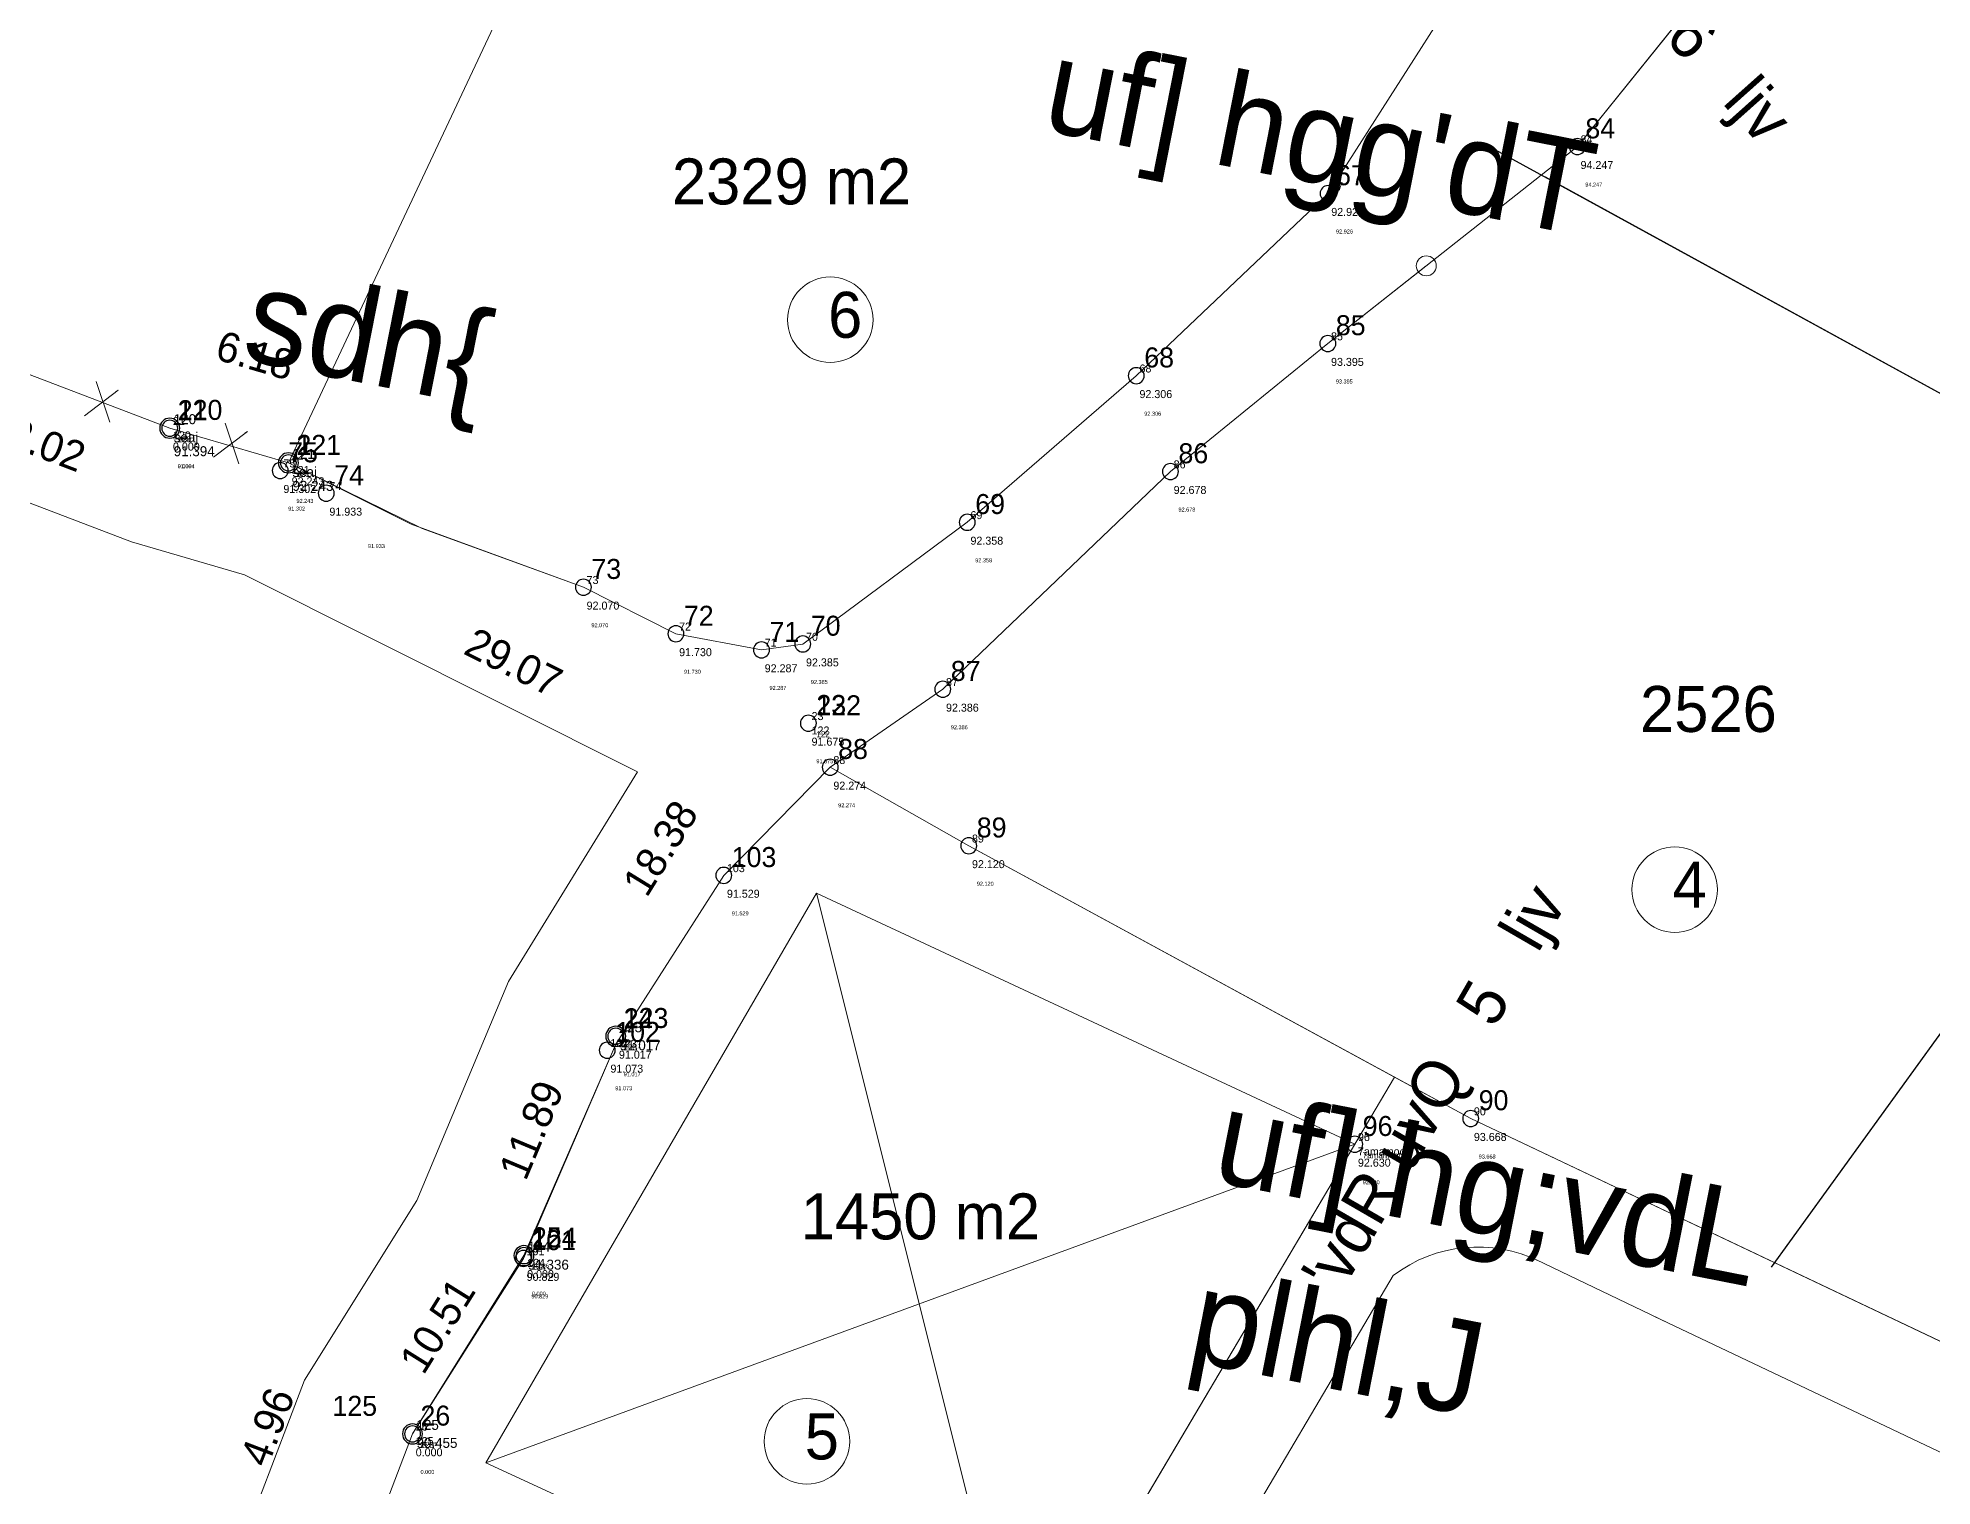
# Model space of a CAD drawing. Header units: metres. Extents: x 0 to 151572, y 0 to 180002.
# Drawn here: x 151284.7 to 151379.4, y 179739.4 to 179811.9 of the extents above; entities that cross this region are included whole.
import ezdxf

# ---------------------------------------------------------------- set-up
doc = ezdxf.new("R2010")
doc.units = ezdxf.units.M
doc.layers.get('0').update_dxf_attribs({"linetype": 'CONTINUOUS'})
doc.layers.get('DEFPOINTS').update_dxf_attribs({"linetype": 'CONTINUOUS'})
for name, color, linetype in [('120', 7, 'CONTINUOUS'), ('121', 7, 'CONTINUOUS'), ('122', 7, 'CONTINUOUS'), ('123', 7, 'CONTINUOUS'), ('124', 7, 'CONTINUOUS'), ('125', 7, 'CONTINUOUS'), ('7amamoot', 7, 'CONTINUOUS'), ('DIM', 12, 'CONTINUOUS'), ('DIM6', 2, 'CONTINUOUS'), ('FRAME', 7, 'CONTINUOUS'), ('Point_Codes', 7, 'CONTINUOUS'), ('Point_Elevations', 7, 'CONTINUOUS'), ('Point_Names', 7, 'CONTINUOUS'), ('seaj', 7, 'CONTINUOUS'), ('TEXT', 6, 'CONTINUOUS')]:
    doc.layers.add(name, color=color, linetype=linetype)
doc.styles.add('F1', font='f1.shx', dxfattribs={"height": 0.5})
doc.styles.add('MONOTEXT', font='txt')
doc.dimstyles.new('250', dxfattribs={"dimtxt": 1.5, "dimasz": 0.18, "dimexe": 0.18, "dimexo": 0.0625, "dimgap": 0.09, "dimtad": 0, "dimzin": 0, "dimdsep": 46, "dimtxsty": 'Standard', "dimcen": 0.09, "dimse1": 1, "dimse2": 1, "dimsd1": 1, "dimsd2": 1, "dimclrt": 2, "dimazin": 0, "dimtfac": 1, "dimtofl": 0, "dimtmove": 0, "dimatfit": 3, "dimfxl": 1, "dimtolj": 1, "dimtzin": 0, "dimarcsym": 0})

# ---------------------------------------------------------------- blocks, each defined once
blk = doc.blocks.new('CIRCLE', base_point=(100, 100))
at = {"color": 0}
for start, end in [(90, 270), (270, 90)]:
    blk.add_arc((100, 100), 100, start, end, dxfattribs=at)
at = {"flags": 1}
for tag in ['NAME', 'FEATURE_CODE']:
    blk.add_attdef(tag, (0, 0), '', height=1, dxfattribs=at)
blk = doc.blocks.new('*D105')
at = {"layer": 'DEFPOINTS', "color": 0, "transparency": 16777216}
for p in [(151303.462, 179742.052), (151295.253, 179739.878), (151301.697, 179737.421)]:
    blk.add_point(p, dxfattribs=at)
at = {"layer": 'DIM6', "color": 2, "lineweight": 0, "transparency": 16777216, "insert": (151296.215, 179742.403), "char_height": 1.5, "attachment_point": 5, "rotation": 69.13012}
blk.add_mtext('\\A1;4.96', dxfattribs=at)
blk = doc.blocks.new('*D104')
at = {"layer": 'DEFPOINTS', "color": 0, "transparency": 16777216}
for p in [(151309.032, 179750.965), (151301.928, 179743.01), (151303.462, 179742.052)]:
    blk.add_point(p, dxfattribs=at)
at = {"layer": 'DIM6', "color": 2, "lineweight": 0, "transparency": 16777216, "insert": (151304.713, 179747.467), "char_height": 1.5, "attachment_point": 5, "rotation": 58.00215}
blk.add_mtext('\\A1;10.51', dxfattribs=at)
blk = doc.blocks.new('*D103')
at = {"layer": 'DEFPOINTS', "color": 0, "transparency": 16777216}
for p in [(151313.62, 179761.935), (151307.113, 179751.768), (151309.032, 179750.965)]:
    blk.add_point(p, dxfattribs=at)
at = {"layer": 'DIM6', "color": 2, "lineweight": 0, "transparency": 16777216, "insert": (151309.407, 179757.253), "char_height": 1.5, "attachment_point": 5, "rotation": 67.3004}
blk.add_mtext('\\A1;11.89', dxfattribs=at)
blk = doc.blocks.new('*D102')
at = {"layer": 'DEFPOINTS', "color": 0, "transparency": 16777216}
for p in [(151323.25, 179777.588), (151311.04, 179763.522), (151313.62, 179761.935)]:
    blk.add_point(p, dxfattribs=at)
at = {"layer": 'DIM6', "color": 2, "lineweight": 0, "transparency": 16777216, "insert": (151315.855, 179771.348), "char_height": 1.5, "attachment_point": 5, "rotation": 58.40105}
blk.add_mtext('\\A1;18.38', dxfattribs=at)
blk = doc.blocks.new('*D101')
at = {"layer": 'DEFPOINTS', "color": 0, "transparency": 16777216}
for p in [(151297.261, 179790.609), (151295.523, 179787.138), (151323.25, 179777.588)]:
    blk.add_point(p, dxfattribs=at)
at = {"layer": 'DIM6', "color": 2, "lineweight": 0, "transparency": 16777216, "insert": (151308.517, 179780.628), "char_height": 1.5, "attachment_point": 5, "rotation": 333.38704}
blk.add_mtext('\\A1;29.07', dxfattribs=at)
blk = doc.blocks.new('*D100')
at = {"layer": 'DEFPOINTS', "color": 0, "transparency": 16777216}
for p in [(151292.642, 179796.843), (151291.327, 179792.343), (151297.261, 179790.609)]:
    blk.add_point(p, dxfattribs=at)
at = {"layer": 'DIM6', "color": 2, "lineweight": 0, "transparency": 16777216, "insert": (151295.609, 179795.976), "char_height": 1.5, "attachment_point": 5, "rotation": 343.71046}
blk.add_mtext('\\A1;6.18', dxfattribs=at)
blk = doc.blocks.new('*D99')
at = {"layer": 'DEFPOINTS', "color": 0, "transparency": 16777216}
for p in [(151280.104, 179796.636), (151279.04, 179793.855), (151291.327, 179792.343)]:
    blk.add_point(p, dxfattribs=at)
at = {"layer": 'DIM6', "color": 2, "lineweight": 0, "transparency": 16777216, "insert": (151284.652, 179791.708), "char_height": 1.5, "attachment_point": 5, "rotation": 339.0704}
blk.add_mtext('\\A1;12.02', dxfattribs=at)
blk = doc.blocks.new('A$C45845B06')
at = {"color": 30}
ref = blk.add_blockref('CIRCLE', (100.098, 129.125, 94.247), dxfattribs=dict(at, xscale=0.003999999986262992, yscale=0.003999999986262992, zscale=0.004))
ref.add_attrib('NAME', '84', (100.258, 129.285, 94.247), dxfattribs={"height": 0.4})
ref.add_attrib('ELEVATION', '94.247', (100.258, 128.005, 94.247), dxfattribs={"height": 0.4})
ref = blk.add_blockref('CIRCLE', (87.637, 126.779, 92.926), dxfattribs=dict(at, xscale=0.003999999986262992, yscale=0.003999999986262992, zscale=0.004))
ref.add_attrib('NAME', '67', (87.797, 126.939, 92.926), dxfattribs={"height": 0.4})
ref.add_attrib('ELEVATION', '92.926', (87.797, 125.659, 92.926), dxfattribs={"height": 0.4})
ref = blk.add_blockref('CIRCLE', (87.626, 119.279, 93.395), dxfattribs=dict(at, xscale=0.003999999986262992, yscale=0.003999999986262992, zscale=0.004))
ref.add_attrib('NAME', '85', (87.786, 119.439, 93.395), dxfattribs={"height": 0.4})
ref.add_attrib('ELEVATION', '93.395', (87.786, 118.159, 93.395), dxfattribs={"height": 0.4})
ref = blk.add_blockref('CIRCLE', (78.051, 117.67, 92.306), dxfattribs=dict(at, xscale=0.003999999986262992, yscale=0.003999999986262992, zscale=0.004))
ref.add_attrib('NAME', '68', (78.211, 117.83, 92.306), dxfattribs={"height": 0.4})
ref.add_attrib('ELEVATION', '92.306', (78.211, 116.55, 92.306), dxfattribs={"height": 0.4})
ref = blk.add_blockref('CIRCLE', (35.26, 112.924, 91.302), dxfattribs=dict(at, xscale=0.003999999986262992, yscale=0.003999999986262992, zscale=0.004))
ref.add_attrib('NAME', '75', (35.42, 113.084, 91.302), dxfattribs={"height": 0.4})
ref.add_attrib('ELEVATION', '91.302', (35.42, 111.804, 91.302), dxfattribs={"height": 0.4})
ref = blk.add_blockref('CIRCLE', (79.76, 112.876, 92.678), dxfattribs=dict(at, xscale=0.003999999986262992, yscale=0.003999999986262992, zscale=0.004))
ref.add_attrib('NAME', '86', (79.92, 113.036, 92.678), dxfattribs={"height": 0.4})
ref.add_attrib('ELEVATION', '92.678', (79.92, 111.756, 92.678), dxfattribs={"height": 0.4})
ref = blk.add_blockref('CIRCLE', (37.56, 111.79, 91.933), dxfattribs=dict(at, xscale=0.003999999986262992, yscale=0.003999999986262992, zscale=0.004))
ref.add_attrib('NAME', '74', (37.72, 111.95, 91.933), dxfattribs={"height": 0.4})
ref.add_attrib('ELEVATION', '91.933', (37.72, 110.67, 91.933), dxfattribs={"height": 0.4})
ref = blk.add_blockref('CIRCLE', (69.603, 110.338, 92.358), dxfattribs=dict(at, xscale=0.003999999986262992, yscale=0.003999999986262992, zscale=0.004))
ref.add_attrib('NAME', '69', (69.763, 110.498, 92.358), dxfattribs={"height": 0.4})
ref.add_attrib('ELEVATION', '92.358', (69.763, 109.218, 92.358), dxfattribs={"height": 0.4})
ref = blk.add_blockref('CIRCLE', (50.416, 107.092, 92.07), dxfattribs=dict(at, xscale=0.003999999986262992, yscale=0.003999999986262992, zscale=0.004))
ref.add_attrib('NAME', '73', (50.576, 107.252, 92.07), dxfattribs={"height": 0.4})
ref.add_attrib('ELEVATION', '92.070', (50.576, 105.972, 92.07), dxfattribs={"height": 0.4})
ref = blk.add_blockref('CIRCLE', (55.04, 104.764, 91.73), dxfattribs=dict(at, xscale=0.003999999986262992, yscale=0.003999999986262992, zscale=0.004))
ref.add_attrib('NAME', '72', (55.2, 104.924, 91.73), dxfattribs={"height": 0.4})
ref.add_attrib('ELEVATION', '91.730', (55.2, 103.644, 91.73), dxfattribs={"height": 0.4})
ref = blk.add_blockref('CIRCLE', (59.318, 103.958, 92.287), dxfattribs=dict(at, xscale=0.003999999986262992, yscale=0.003999999986262992, zscale=0.004))
ref.add_attrib('NAME', '71', (59.478, 104.118, 92.287), dxfattribs={"height": 0.4})
ref.add_attrib('ELEVATION', '92.287', (59.478, 102.838, 92.287), dxfattribs={"height": 0.4})
ref = blk.add_blockref('CIRCLE', (61.383, 104.253, 92.385), dxfattribs=dict(at, xscale=0.003999999986262992, yscale=0.003999999986262992, zscale=0.004))
ref.add_attrib('NAME', '70', (61.543, 104.413, 92.385), dxfattribs={"height": 0.4})
ref.add_attrib('ELEVATION', '92.385', (61.543, 103.133, 92.385), dxfattribs={"height": 0.4})
ref = blk.add_blockref('CIRCLE', (68.381, 101.99, 92.386), dxfattribs=dict(at, xscale=0.003999999986262992, yscale=0.003999999986262992, zscale=0.004))
ref.add_attrib('NAME', '87', (68.541, 102.15, 92.386), dxfattribs={"height": 0.4})
ref.add_attrib('ELEVATION', '92.386', (68.541, 100.87, 92.386), dxfattribs={"height": 0.4})
ref = blk.add_blockref('CIRCLE', (62.751, 98.089, 92.274), dxfattribs=dict(at, xscale=0.003999999986262992, yscale=0.003999999986262992, zscale=0.004))
ref.add_attrib('NAME', '88', (62.911, 98.249, 92.274), dxfattribs={"height": 0.4})
ref.add_attrib('ELEVATION', '92.274', (62.911, 96.969, 92.274), dxfattribs={"height": 0.4})
ref = blk.add_blockref('CIRCLE', (69.679, 94.163, 92.12), dxfattribs=dict(at, xscale=0.003999999986262992, yscale=0.003999999986262992, zscale=0.004))
ref.add_attrib('NAME', '89', (69.839, 94.323, 92.12), dxfattribs={"height": 0.4})
ref.add_attrib('ELEVATION', '92.120', (69.839, 93.043, 92.12), dxfattribs={"height": 0.4})
ref = blk.add_blockref('CIRCLE', (57.43, 92.684, 91.529), dxfattribs=dict(at, xscale=0.003999999986262992, yscale=0.003999999986262992, zscale=0.004))
ref.add_attrib('NAME', '103', (57.59, 92.844, 91.529), dxfattribs={"height": 0.4})
ref.add_attrib('ELEVATION', '91.529', (57.59, 91.564, 91.529), dxfattribs={"height": 0.4})
ref = blk.add_blockref('CIRCLE', (51.608, 83.938, 91.073), dxfattribs=dict(at, xscale=0.003999999986262992, yscale=0.003999999986262992, zscale=0.004))
ref.add_attrib('NAME', '102', (51.768, 84.098, 91.073), dxfattribs={"height": 0.4})
ref.add_attrib('ELEVATION', '91.073', (51.768, 82.818, 91.073), dxfattribs={"height": 0.4})
ref = blk.add_blockref('CIRCLE', (94.767, 80.522, 93.668), dxfattribs=dict(at, xscale=0.003999999986262992, yscale=0.003999999986262992, zscale=0.004))
ref.add_attrib('NAME', '90', (94.927, 80.682, 93.668), dxfattribs={"height": 0.4})
ref.add_attrib('ELEVATION', '93.668', (94.927, 79.402, 93.668), dxfattribs={"height": 0.4})
ref = blk.add_blockref('CIRCLE', (47.417, 73.526, 90.829), dxfattribs=dict(at, xscale=0.003999999986262992, yscale=0.003999999986262992, zscale=0.004))
ref.add_attrib('NAME', '101', (47.577, 73.686, 90.829), dxfattribs={"height": 0.4})
ref.add_attrib('ELEVATION', '90.829', (47.577, 72.406, 90.829), dxfattribs={"height": 0.4})
at = {"layer": '120', "color": 30}
ref = blk.add_blockref('CIRCLE', (29.739, 115.044), dxfattribs=dict(at, xscale=0.003999999986262992, yscale=0.003999999986262992, zscale=0.004))
ref.add_attrib('NAME', '21', (29.899, 115.204), dxfattribs={"layer": '0', "height": 0.4})
ref.add_attrib('FEATURE_CODE', '120', (29.899, 114.484), dxfattribs={"layer": '0', "height": 0.4})
ref.add_attrib('ELEVATION', '0.000', (29.899, 113.924), dxfattribs={"layer": '0', "height": 0.4})
at = {"layer": '121', "color": 30}
ref = blk.add_blockref('CIRCLE', (35.673, 113.31, 92.243), dxfattribs=dict(at, xscale=0.003999999986262992, yscale=0.003999999986262992, zscale=0.004))
ref.add_attrib('NAME', '22', (35.833, 113.47, 92.243), dxfattribs={"layer": '0', "height": 0.4})
ref.add_attrib('FEATURE_CODE', '121', (35.833, 112.75, 92.243), dxfattribs={"layer": '0', "height": 0.4})
ref.add_attrib('ELEVATION', '92.243', (35.833, 112.19, 92.243), dxfattribs={"layer": '0', "height": 0.4})
at = {"layer": '122', "color": 30}
ref = blk.add_blockref('CIRCLE', (61.661, 100.289, 91.675), dxfattribs=dict(at, xscale=0.003999999986262992, yscale=0.003999999986262992, zscale=0.004))
ref.add_attrib('NAME', '23', (61.821, 100.449, 91.675), dxfattribs={"layer": '0', "height": 0.4})
ref.add_attrib('FEATURE_CODE', '122', (61.821, 99.729, 91.675), dxfattribs={"layer": '0', "height": 0.4})
ref.add_attrib('ELEVATION', '91.675', (61.821, 99.169, 91.675), dxfattribs={"layer": '0', "height": 0.4})
at = {"layer": '123', "color": 30}
ref = blk.add_blockref('CIRCLE', (52.032, 84.636, 91.017), dxfattribs=dict(at, xscale=0.003999999986262992, yscale=0.003999999986262992, zscale=0.004))
ref.add_attrib('NAME', '24', (52.192, 84.796, 91.017), dxfattribs={"layer": '0', "height": 0.4})
ref.add_attrib('FEATURE_CODE', '123', (52.192, 84.076, 91.017), dxfattribs={"layer": '0', "height": 0.4})
ref.add_attrib('ELEVATION', '91.017', (52.192, 83.516, 91.017), dxfattribs={"layer": '0', "height": 0.4})
at = {"layer": '124', "color": 30}
ref = blk.add_blockref('CIRCLE', (47.443, 73.666), dxfattribs=dict(at, xscale=0.003999999986262992, yscale=0.003999999986262992, zscale=0.004))
ref.add_attrib('NAME', '25', (47.603, 73.826), dxfattribs={"layer": '0', "height": 0.4})
ref.add_attrib('FEATURE_CODE', '124', (47.603, 73.106), dxfattribs={"layer": '0', "height": 0.4})
ref.add_attrib('ELEVATION', '0.000', (47.603, 72.546), dxfattribs={"layer": '0', "height": 0.4})
at = {"layer": '125', "color": 30}
ref = blk.add_blockref('CIRCLE', (41.874, 64.753), dxfattribs=dict(at, xscale=0.003999999986262992, yscale=0.003999999986262992, zscale=0.004))
ref.add_attrib('NAME', '26', (42.034, 64.913), dxfattribs={"layer": '0', "height": 0.4})
ref.add_attrib('FEATURE_CODE', '125', (42.034, 64.193), dxfattribs={"layer": '0', "height": 0.4})
ref.add_attrib('ELEVATION', '0.000', (42.034, 63.633), dxfattribs={"layer": '0', "height": 0.4})
at = {"layer": '7amamoot', "color": 30}
ref = blk.add_blockref('CIRCLE', (88.971, 79.236, 92.63), dxfattribs=dict(at, xscale=0.003999999986262992, yscale=0.003999999986262992, zscale=0.004))
ref.add_attrib('NAME', '96', (89.131, 79.396, 92.63), dxfattribs={"layer": '0', "height": 0.4})
ref.add_attrib('FEATURE_CODE', '7amamoot', (89.131, 78.676, 92.63), dxfattribs={"layer": '0', "height": 0.4})
ref.add_attrib('ELEVATION', '92.630', (89.131, 78.116, 92.63), dxfattribs={"layer": '0', "height": 0.4})
at = {"layer": 'Point_Codes', "color": 6, "char_height": 0.3, "attachment_point": 1, "style": 'MONOTEXT'}
for s, insert in [('120', (30.139, 114.644)), ('121', (36.073, 112.91, 92.243)), ('122', (62.061, 99.889, 91.675)), ('123', (52.432, 84.236, 91.017)), ('7amamoot', (89.371, 78.836, 92.63)), ('124', (47.843, 73.266)), ('125', (42.274, 64.353))]:
    blk.add_mtext(s, dxfattribs=dict(at, insert=insert))
at = {"layer": 'Point_Elevations', "color": 4, "char_height": 0.2, "attachment_point": 1, "style": 'MONOTEXT'}
for s, insert in [('94.247', (100.498, 127.325, 94.247)), ('92.926', (88.037, 124.979, 92.926)), ('93.395', (88.026, 117.479, 93.395)), ('92.306', (78.451, 115.87, 92.306)), ('0.000', (30.139, 113.244)), ('91.302', (35.66, 111.124, 91.302)), ('92.243', (36.073, 111.51, 92.243)), ('92.678', (80.16, 111.076, 92.678)), ('91.933', (39.648, 109.25, 18.387)), ('92.358', (70.003, 108.538, 92.358)), ('92.070', (50.816, 105.292, 92.07)), ('91.730', (55.44, 102.964, 91.73)), ('92.385', (61.783, 102.453, 92.385)), ('92.287', (59.718, 102.158, 92.287)), ('92.386', (68.781, 100.19, 92.386)), ('91.675', (62.061, 98.489, 91.675)), ('92.274', (63.151, 96.289, 92.274)), ('92.120', (70.079, 92.363, 92.12)), ('91.529', (57.83, 90.884, 91.529)), ('91.017', (52.432, 82.836, 91.017)), ('91.073', (52.008, 82.138, 91.073)), ('93.668', (95.167, 78.722, 93.668)), ('92.630', (89.371, 77.436, 92.63)), ('90.829', (47.817, 71.726, 90.829)), ('0.000', (47.843, 71.866)), ('0.000', (42.274, 62.953))]:
    blk.add_mtext(s, dxfattribs=dict(at, insert=insert))
at = {"layer": 'Point_Names', "color": 1, "char_height": 1, "width": 1, "attachment_point": 7, "style": 'MONOTEXT'}
for s, insert in [('84', (100.498, 129.525, 94.247)), ('67', (88.037, 127.179, 92.926)), ('85', (88.026, 119.679, 93.395)), ('68', (78.451, 118.07, 92.306)), ('21', (30.139, 115.444)), ('22', (36.073, 113.71, 92.243)), ('75', (35.66, 113.324, 91.302)), ('86', (80.16, 113.276, 92.678)), ('74', (37.96, 112.19, 91.933)), ('69', (70.003, 110.738, 92.358)), ('73', (50.816, 107.492, 92.07)), ('72', (55.44, 105.164, 91.73)), ('71', (59.718, 104.358, 92.287)), ('70', (61.783, 104.653, 92.385)), ('87', (68.781, 102.39, 92.386)), ('23', (62.061, 100.689, 91.675)), ('88', (63.151, 98.489, 92.274)), ('89', (70.079, 94.563, 92.12)), ('103', (57.83, 93.084, 91.529)), ('102', (52.008, 84.338, 91.073)), ('24', (52.432, 85.036, 91.017)), ('90', (95.167, 80.922, 93.668)), ('96', (89.371, 79.636, 92.63)), ('25', (47.843, 74.066)), ('101', (47.817, 73.926, 90.829)), ('26', (42.274, 65.153))]:
    blk.add_mtext(s, dxfattribs=dict(at, insert=insert))

msp = doc.modelspace()

# ---------------------------------------------------------------- linework, layer by layer
at = {"layer": 'DIM', "color": 7, "lineweight": 0, "flags": 128}
for points in [[(151303.387, 179787.54), (151297.261, 179790.609), (151291.327, 179792.343), (151280.104, 179796.636), (151274.503, 179799.068), (151291.893, 179845.615)], [(151332.466, 179726.387), (151314.431, 179729.526), (151304.184, 179733.157), (151301.697, 179737.421), (151303.462, 179742.052), (151309.032, 179750.965), (151313.62, 179761.535)]]:
    msp.add_lwpolyline(points, dxfattribs=at)
at = {"layer": 'DIM6', "color": 7, "lineweight": 0}
for p, q in [((151368.94, 179815.437, 94.253), (151361.687, 179806.423, 94.247)), ((151361.687, 179806.423, 94.247), (151349.214, 179796.578, 93.395)), ((151354.136, 179800.463, 94.935), (151349.214, 179796.578, 94.935)), ((151349.214, 179796.578, 93.395), (151341.348, 179790.175, 92.678)), ((151349.214, 179796.578, 94.935), (151341.348, 179790.175, 94.935)), ((151287.651, 179794.673), (151288.335, 179792.647)), ((151288.757, 179794.252), (151287.07, 179792.968)), ((151288.637, 179794.172), (151288.757, 179794.252)), ((151295.207, 179792.173), (151293.52, 179790.889)), ((151294.102, 179792.594), (151294.785, 179790.569)), ((151295.087, 179792.093), (151295.207, 179792.173)), ((151341.348, 179790.175, 92.678), (151329.969, 179779.289, 92.386)), ((151341.348, 179790.175, 94.935), (151329.969, 179779.289, 94.935)), ((151329.969, 179779.289, 92.386), (151324.339, 179775.388, 92.274)), ((151329.969, 179779.289, 94.935), (151324.339, 179775.388, 94.935)), ((151324.339, 179775.388, 92.274), (151319.018, 179769.983, 91.529)), ((151324.339, 179775.388, 92.274), (151331.268, 179771.462, 92.12)), ((151324.339, 179775.388, 94.935), (151331.268, 179771.462, 94.935)), ((151331.268, 179771.462, 92.12), (151356.356, 179757.821, 93.668)), ((151331.268, 179771.462, 94.935), (151352.545, 179759.893, 94.935)), ((151319.018, 179769.983, 91.529), (151313.62, 179761.535, 91.017)), ((151352.545, 179759.893, 94.935), (151356.356, 179757.821, 94.935)), ((151356.356, 179757.821, 93.668), (151383.681, 179744.848, 94.165)), ((151356.356, 179757.821, 94.935), (151383.681, 179744.848, 94.935)), ((151366.179, 179747.623, 97.687), (151359.64, 179750.751, 97.687))]:
    msp.add_line(p, q, dxfattribs=at)
at = {"layer": 'DIM6'}
for p, q in [((151357.378, 179806.383, 94.935), (151411.984, 179776.477, -0.728)), ((151360.078, 179804.905, 28.521), (151396.452, 179784.983, 28.521)), ((151396.692, 179785.422, 28.521), (151371.37, 179750.391, 93.919))]:
    msp.add_line(p, q, dxfattribs=at)
at = {"layer": 'DIM6', "color": 7, "lineweight": 0, "flags": 128}
for points, elevation in [([(151358.946, 179819.291), (151343.806, 179829.555), (151341.449, 179832.204), (151339.318, 179836.616), (151337.233, 179846.837), (151335.067, 179860.759), (151329.19, 179858.715), (151319.718, 179838.41), (151319.718, 179838.41), (151297.261, 179790.609), (151297.261, 179790.609), (151297.261, 179790.609), (151297.261, 179790.609), (151303.947, 179787.335), (151312.004, 179784.391), (151316.629, 179782.063), (151320.906, 179781.257), (151322.972, 179781.551), (151331.191, 179787.637), (151339.639, 179794.969), (151349.226, 179804.078), (151358.946, 179819.291)], 91.302), ([(151352.545, 179759.893), (151331.268, 179771.462), (151324.339, 179775.388), (151319.018, 179769.983), (151313.62, 179761.535), (151309.005, 179750.825), (151303.462, 179742.052), (151301.697, 179737.421), (151304.184, 179733.157), (151314.431, 179729.526), (151332.46, 179726.388), (151332.664, 179726.265)], 92.679)]:
    msp.add_lwpolyline(points, close=True, dxfattribs=dict(at, elevation=elevation))
for points, elevation in [([(151303.387, 179787.54), (151312.004, 179784.391), (151316.629, 179782.063), (151320.906, 179781.257), (151322.972, 179781.551), (151331.191, 179787.637), (151339.639, 179794.969), (151349.226, 179804.078), (151358.946, 179819.291), (151343.806, 179829.555), (151341.449, 179832.204), (151339.318, 179836.616), (151337.233, 179846.837), (151335.067, 179860.759)], 91.302), ([(151371.209, 179818.256), (151361.687, 179806.423), (151349.214, 179796.578), (151341.348, 179790.175), (151329.969, 179779.289), (151324.339, 179775.388), (151331.268, 179771.462), (151356.356, 179757.821), (151383.681, 179744.848), (151397.085, 179739.829), (151416.936, 179728.929), (151448.835, 179719.6)], 94.253)]:
    msp.add_lwpolyline(points, dxfattribs=dict(at, elevation=elevation))
for points in [[(151330.3, 179720.674), (151312.903, 179723.701), (151300.108, 179728.236), (151295.068, 179736.877), (151298.064, 179744.735), (151303.685, 179753.731), (151308.265, 179764.681), (151314.709, 179775.156), (151295.058, 179785.002), (151289.411, 179786.652), (151277.836, 179791.079), (151266.89, 179795.833)], [(151415.009, 179724.283), (151394.995, 179735.273), (151394.294, 179735.535), (151381.729, 179740.24), (151365.548, 179747.922)]]:
    msp.add_lwpolyline(points, dxfattribs=at)
at = {"layer": 'DIM6', "color": 7, "lineweight": 0}
for centre, radius in [((151354.136, 179800.463, 96.483), 0.5), ((151324.343, 179797.766), 2.138), ((151366.553, 179769.268), 2.138), ((151323.176, 179741.678), 2.138)]:
    msp.add_circle(centre, radius, dxfattribs=at)
msp.add_arc((151356.71, 179744.441, 97.687), 6.957, 63.76457, 127.37227, dxfattribs=at)
at = {"layer": 'TEXT', "color": 7, "lineweight": 0}
for p, q in [((151323.655, 179769.098, 92.319), (151307.121, 179740.606, 91.358)), ((151323.655, 179769.098, 92.319), (151350.56, 179756.535, 92.63)), ((151333.863, 179728.293, 92.214), (151323.655, 179769.098, 92.319)), ((151352.545, 179759.893, 92.679), (151332.664, 179726.265, 92.185)), ((151350.56, 179756.535, 92.63), (151307.121, 179740.606, 91.358)), ((151352.487, 179749.97, 92.571), (151336.921, 179723.64, 92.183)), ((151307.121, 179740.606, 91.358), (151333.863, 179728.293, 92.214))]:
    msp.add_line(p, q, dxfattribs=at)

# ---------------------------------------------------------------- block references
at = {"color": 7, "lineweight": 0}
msp.add_blockref('A$C45845B06', (151261.588, 179677.299), dxfattribs=at)
at = {"color": 7}
ref = msp.add_blockref('CIRCLE', (151313.62, 179761.935, 91.017), dxfattribs=dict(at, xscale=0.005, yscale=0.005, zscale=0.005))
ref.add_attrib('NAME', '123', (151313.82, 179762.135, 91.017), dxfattribs={"height": 0.5})
ref.add_attrib('ELEVATION', '91.017', (151313.82, 179761.235, 91.017), dxfattribs={"height": 0.5})
ref = msp.add_blockref('CIRCLE', (151309.032, 179750.965, 91.336), dxfattribs=dict(at, xscale=0.005, yscale=0.005, zscale=0.005))
ref.add_attrib('NAME', '124', (151309.232, 179751.165, 91.336), dxfattribs={"height": 0.5})
ref.add_attrib('ELEVATION', '91.336', (151309.232, 179750.265, 91.336), dxfattribs={"height": 0.5})
ref = msp.add_blockref('CIRCLE', (151303.462, 179742.052, 90.455), dxfattribs=dict(at, xscale=0.005, yscale=0.005, zscale=0.005))
ref.add_attrib('NAME', '125', (151303.662, 179742.252, 90.455), dxfattribs={"height": 0.5})
ref.add_attrib('ELEVATION', '90.455', (151303.662, 179741.352, 90.455), dxfattribs={"height": 0.5})
at = {"layer": 'seaj', "color": 7}
ref = msp.add_blockref('CIRCLE', (151291.327, 179792.343, 91.394), dxfattribs=dict(at, xscale=0.005, yscale=0.005, zscale=0.005))
ref.add_attrib('NAME', '120', (151291.527, 179792.543, 91.394), dxfattribs={"layer": '0', "height": 0.5})
ref.add_attrib('FEATURE_CODE', 'seaj', (151291.527, 179791.643, 91.394), dxfattribs={"layer": '0', "height": 0.5})
ref.add_attrib('ELEVATION', '91.394', (151291.527, 179790.943, 91.394), dxfattribs={"layer": '0', "height": 0.5})
ref = msp.add_blockref('CIRCLE', (151297.261, 179790.609, 92.243), dxfattribs=dict(at, xscale=0.005, yscale=0.005, zscale=0.005))
ref.add_attrib('NAME', '121', (151297.461, 179790.809, 92.243), dxfattribs={"layer": '0', "height": 0.5})
ref.add_attrib('FEATURE_CODE', 'seaj', (151297.461, 179789.909, 92.243), dxfattribs={"layer": '0', "height": 0.5})
ref.add_attrib('ELEVATION', '92.243', (151297.461, 179789.209, 92.243), dxfattribs={"layer": '0', "height": 0.5})

# ---------------------------------------------------------------- texts
at = {"layer": 'FRAME', "color": 7, "style": 'F1'}
for s, height, rotation, p in [("'vdR uvQ   6   ljv", 2.34375, 311.74447, (151355.736, 179823.354)), ("uf] hgg'dT", 4.6875, 348.85001, (151334.82, 179807.282, -62.342)), ('sdh{', 4.6875, 348.85001, (151294.84, 179795.811)), ("'vdR uvQ   5   ljv", 2.34375, 59.94054, (151349.815, 179748.945)), ('uf] hg;vdL', 4.6875, 348.85001, (151343.319, 179754.721)), ('plhl,J', 4.6875, 348.85001, (151342.08, 179745.745))]:
    msp.add_text(s, height=height, rotation=rotation, dxfattribs=at).set_placement(p)
at = {"layer": 'Point_Codes', "color": 7, "char_height": 0.2, "width": 0.8, "attachment_point": 1, "style": 'MONOTEXT'}
for insert in [(151291.727, 179791.943, 91.394), (151297.661, 179790.209, 92.243)]:
    msp.add_mtext('seaj', dxfattribs=dict(at, insert=insert))
at = {"layer": 'Point_Elevations', "color": 7, "char_height": 0.2, "width": 1.4, "attachment_point": 1, "style": 'MONOTEXT'}
for s, insert in [('91.394', (151291.727, 179790.543, 91.394)), ('92.243', (151297.661, 179788.809, 92.243)), ('91.017', (151314.02, 179761.535, 91.017)), ('91.336', (151309.432, 179750.565, 91.336)), ('90.455', (151303.862, 179741.652, 90.455))]:
    msp.add_mtext(s, dxfattribs=dict(at, insert=insert))
at = {"layer": 'Point_Names', "color": 7, "char_height": 1, "width": 3, "attachment_point": 7, "style": 'MONOTEXT'}
for s, insert in [('120', (151291.727, 179792.743, 91.394)), ('121', (151297.661, 179791.009, 92.243)), ('122', (151323.65, 179777.988, 91.675)), ('123', (151314.02, 179762.335, 91.017)), ('124', (151309.432, 179751.365, 91.336)), ('125', (151299.46, 179742.94, 90.455))]:
    msp.add_mtext(s, dxfattribs=dict(at, insert=insert))
at = {"layer": 'TEXT', "color": 7}
for s, height, p in [('2329 m2', 2.2984, (151316.427, 179803.534)), ('6', 2.298, (151324.235, 179796.864)), ('2526', 2.2984, (151364.82, 179777.153)), ('4', 2.298, (151366.445, 179768.365)), ('1450 m2', 2.2984, (151322.87, 179751.779, -95.788)), ('5', 2.298, (151323.068, 179740.775))]:
    msp.add_text(s, height=height, dxfattribs=at).set_placement(p)

# ---------------------------------------------------------------- dimensions: what is measured, and where the dimension line sits
at = {"layer": 'DIM6', "color": 7, "lineweight": 0}
for p1, p2, distance, picture, middle in [((151297.261, 179790.609), (151291.327, 179792.343), -4.688, '*D100', (151295.609, 179795.976)), ((151291.327, 179792.343), (151280.104, 179796.636), 2.978, '*D99', (151284.652, 179791.708)), ((151323.25, 179777.588), (151297.261, 179790.609), 3.882, '*D101', (151308.517, 179780.628)), ((151323.25, 179777.588), (151313.62, 179761.935), -3.029, '*D102', (151315.855, 179771.348)), ((151313.62, 179761.935), (151309.032, 179750.965), -2.08, '*D103', (151309.407, 179757.253)), ((151309.032, 179750.965), (151303.462, 179742.052), -1.809, '*D104', (151304.713, 179747.467))]:
    dim = msp.add_aligned_dim(p1=p1, p2=p2, distance=distance, dimstyle='250', dxfattribs=at)
    dim.commit()
    dim.dimension.update_dxf_attribs({"geometry": picture, "text_midpoint": middle})
dim = msp.add_linear_dim(base=(151295.253, 179739.878), p1=(151303.462, 179742.052), p2=(151301.697, 179737.421), angle=249.13012, dimstyle='250', dxfattribs=at)
dim.commit()
dim.dimension.update_dxf_attribs({"geometry": '*D105', "text_midpoint": (151296.215, 179742.403), "dimtype": 161})

doc.saveas('drawing.dxf')
